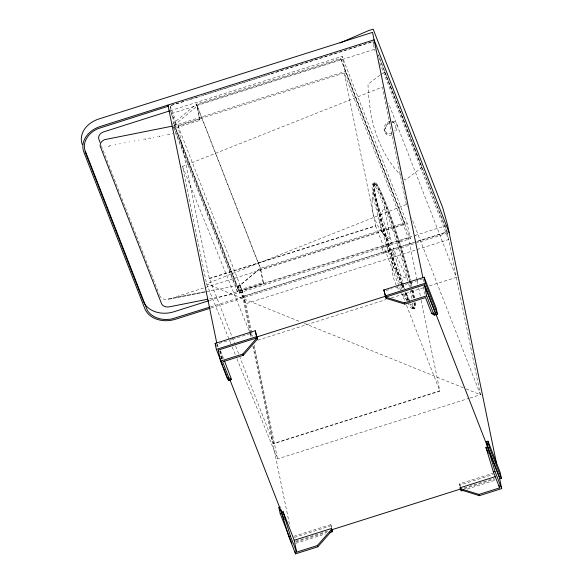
<?xml version="1.0" encoding="UTF-8"?>
<svg xmlns="http://www.w3.org/2000/svg" width="583" height="583" viewBox="0 0 583 583"><rect width="100%" height="100%" fill="white"/><g stroke="black" fill="none" stroke-linecap="round" stroke-linejoin="round"><path stroke-width="0.44" stroke-dasharray="2.92 2.19" d="M421.509 167.736L421.509 166.636M340.749 58.431L340.931 59.335L196.69 104.984L260.667 269.288L404.908 223.639L340.749 58.431L196.5 104.08L260.477 268.377L263.589 283.527L237.405 291.821L173.428 127.517L174.623 125.002L197.112 106.077L200.042 120.324L175.272 128.158L238.396 290.276L263.166 282.434L260.244 268.195L237.747 287.12L238.396 290.276M237.405 291.821L236.662 288.184L260.477 268.377L404.726 222.728M379.839 75.273L367.99 84.207L368.361 94.016L370.65 112.847A188.455 134.87 -57.8 0 0 389.524 161.323L394.341 168.013L400.878 175.549M380.531 74.748L384.547 71.716L421.866 167.554L405.309 180.045L404.041 178.762M230.81 343.598L206.586 283.826L182.494 166.461L382.259 87.1L406.351 204.473L407.342 207.009M406.351 204.473L206.586 283.826L300.114 321.699M109.932 145.779L110.865 145.553M119.442 143.914L120.382 143.688M128.96 142.055L129.586 141.873M138.477 140.19L139.097 140.007M147.987 138.324L148.614 138.149M157.505 136.458L158.124 136.284M167.015 134.593L167.642 134.418M171.096 105.348L185.831 100.684M189.293 99.591L199.699 96.297M203.161 95.197L373.054 41.429M170.054 105.836L174.383 116.964L175.957 124.638L171.628 113.517L170.054 105.836L269.754 74.289M270.621 74.012L372.923 41.633L373.914 44.17M170.309 110.704L342.09 56.332L407.225 223.602L410.33 238.753L237.981 293.3L209.428 298.897M171.628 113.517L374.505 49.307L372.923 41.633M174.324 125.156L177.385 124.186L242.798 292.185L239.737 293.154L174.324 125.156L172.743 117.482L174.383 116.964M173.632 125.79L345.202 71.49L342.09 56.332M417.049 279.84L408.479 238.104L344.203 73.035L177.953 125.651L209.304 278.382L234.359 342.717M173.428 127.517L199.612 119.231L196.5 104.08L172.685 123.88L236.662 288.184M373.878 182.945L374.825 182.647M372.661 184.002L374.075 183.55M209.304 278.382L375.554 225.767L344.203 73.035M209.37 278.689L375.62 226.08M176.445 296.638L407.225 223.602M239.737 293.154L238.163 285.481L239.802 284.963L244.131 296.084L252.381 336.282M209.472 300.515L413.216 236.035M414.943 235.488L446.746 225.424M408.479 238.104L242.229 290.72L250.799 332.456M242.492 296.609L447.008 231.881L378.192 55.166M210.609 306.855L416.043 241.843M416.911 241.566L447.248 231.968L378.331 54.984M210.973 308.006L449.136 232.632M231.67 339.495L217.065 344.116L218.363 347.446M232.522 339.219L252.279 332.966M386.055 290.574L392.089 288.665M395.536 287.572L422.267 279.119M257.803 340.18L386.114 299.575M391.317 297.928L423.396 287.776M429.467 285.852L456.343 277.348L388.518 103.169M412.196 308.363L413.617 307.911M413.806 308.524L414.753 308.225M236.953 358.749L277.559 458.923L469.162 398.284M470.029 398.007L480.436 394.72L447.008 231.881M293.766 536.316L330.845 524.583L331.64 527.433M460.074 486.426L459.542 483.854L493.043 473.25M294.437 537.388L331.29 525.728M460.337 486.703L459.987 484.998L493.291 474.46M295.69 541.199L328.615 530.778M464.039 487.92L494.1 478.403M295.858 542.008L326.895 532.184M464.206 488.729L495.127 478.942M295.661 543.356L325.657 533.86M467.187 489.071L495.368 480.152M114.997 144.744L115.93 144.606M124.514 142.879L125.44 142.74M134.024 141.02L134.957 140.875M143.542 139.155L144.169 139.031M153.059 137.289L153.679 137.165M162.57 135.424L163.196 135.3M172.087 133.558L172.714 133.441M415.504 235.27L415.876 235.189M206.346 291.653L209.727 290.99M211.104 290.72L214.478 290.064M215.863 289.787L219.237 289.132M220.622 288.862L223.996 288.199M225.373 287.929L228.755 287.266M230.132 286.996L233.513 286.333M390.173 121.373C384.722 121.905 381.275 130.935 387.127 133.449M384.248 72.037L384.911 72.642M304.326 323.405L465.263 388.577M466.109 388.919L480.436 394.72L411.62 217.998M392.119 121.628L393.787 122.605M407.32 300.434L400.514 292.469M396.979 286.829L398.757 289.846M159.589 295.37L160.121 296.463A7.419 5.808 -11.6 0 0 167.051 299.37M396.258 285.262C391.208 275.045 391.025 263.006 394.013 252.155L402.904 282.624M182.494 166.461L249.371 331.45M249.713 332.295L251.419 336.5M232.18 346.965L235.248 354.537M374.505 49.307L375.16 50.998M379.773 62.84L448.582 239.555L245.705 303.765L241.377 292.637L239.802 284.963M340.931 59.335L404.908 223.639M345.202 71.49L410.33 238.753M375.554 225.767L401.33 292.105M401.592 292.644L405.221 301.958M406.54 305.339L439.895 391.149L273.646 443.758L240.021 357.415M459.542 483.854L459.987 484.998M199.612 119.231L200.042 120.324M263.166 282.434L263.589 283.527M169.653 109.538L172.743 117.482M238.163 285.481L242.987 297.869L250.122 332.623M238.177 288.213L174.623 125.002L175.272 128.158M235.678 346.105L238.972 354.566M220.527 350.835L223.486 358.436M219.98 351.6L222.895 359.092M220.717 355.921L221.985 359.383M220.877 356.73L221.853 359.23M101.34 145.779L159.261 294.524M403.159 283.498L404.682 288.723M405.695 292.2L407.983 300.041M423.134 278.842L424.016 283.134M423.243 286.574L424.81 294.182M417.231 280.729L417.96 284.285M418.689 287.834L420.511 296.711M421.239 300.267L439.83 390.836L273.58 443.452L253.532 345.777M330.845 524.583L331.552 528.016M254.195 345.114L277.559 458.923M250.981 333.345L251.71 336.894M250.304 333.512L251.033 337.076M252.862 345.989L289.627 525.086M220.367 350.842L222.108 359.296M216.942 343.89L217.772 347.548M414.936 302.278A65.252 5.371 72.4 0 1 411.401 304.217M409.448 300.478A65.252 5.371 72.4 0 1 405.914 292.557M404.34 288.723A65.252 5.371 72.4 0 1 402.817 284.868M402.525 284.11A65.252 5.371 72.4 0 1 376.88 200.982A65.252 5.371 72.4 0 1 383.308 197.469A65.252 5.371 72.4 0 1 410.294 279.855M411.088 283.046A65.252 5.371 72.4 0 1 411.722 285.655M412.691 289.882A65.252 5.371 72.4 0 1 414.287 297.833M412.575 303.029A65.252 5.371 72.4 0 1 407.437 301.936M407.087 301.222A65.252 5.371 72.4 0 1 403.553 293.307M401.978 289.474A65.252 5.371 72.4 0 1 400.747 286.37M399.566 283.302A65.252 5.371 72.4 0 1 374.271 200.603A65.252 5.371 72.4 0 1 381.304 199.058A65.252 5.371 72.4 0 1 408.136 281.414M408.727 283.79A65.252 5.371 72.4 0 1 409.558 287.251M410.33 290.633A65.252 5.371 72.4 0 1 412.064 299.407M415.132 302.839A65.894 5.422 72.4 0 1 411.562 304.792M409.944 301.739A65.894 5.422 72.4 0 1 406.023 293.023M403.779 287.506A65.894 5.422 72.4 0 1 402.897 285.262M402.598 284.489A65.894 5.422 72.4 0 1 376.705 200.545A65.894 5.422 72.4 0 1 383.199 196.996A65.894 5.422 72.4 0 1 410.447 280.197M410.651 281.013A65.894 5.422 72.4 0 1 411.89 286.056M412.866 290.319A65.894 5.422 72.4 0 1 414.375 297.767M414.192 303.138A65.894 5.422 72.4 0 1 409.842 303.677M408.289 300.566A65.894 5.422 72.4 0 1 405.076 293.322M402.831 287.805A65.894 5.422 72.4 0 1 401.949 285.561M401.658 284.788A65.894 5.422 72.4 0 1 375.765 200.844A65.894 5.422 72.4 0 1 382.251 197.294A65.894 5.422 72.4 0 1 409.499 280.496M409.711 281.312A65.894 5.422 72.4 0 1 410.942 286.355M411.715 289.693A65.894 5.422 72.4 0 1 413.558 298.788M413.996 302.577A65.252 5.371 72.4 0 1 410.454 304.515M408.144 300.026A65.252 5.371 72.4 0 1 404.966 292.863M402.744 287.39A65.252 5.371 72.4 0 1 402.168 285.925M401.876 285.167A65.252 5.371 72.4 0 1 375.62 199.809A65.252 5.371 72.4 0 1 383.825 201.288A65.252 5.371 72.4 0 1 410.979 286.807M411.751 290.181A65.252 5.371 72.4 0 1 413.485 298.955M392.235 121.242A7.696 5.509 -57.8 0 1 397.096 125.112A7.696 5.509 -57.8 0 1 394.225 133.084M392.053 134.724A7.696 5.509 -57.8 0 1 384.86 131.605A7.696 5.509 -57.8 0 1 389.91 121.993M392.119 122.124A6.362 4.555 -57.8 0 1 394.144 130.709M391.965 132.909A6.362 4.555 -57.8 0 1 385.465 131.037A6.362 4.555 -57.8 0 1 389.568 122.765M391.193 256.061C390.457 266.212 397.322 275.395 406.934 278.339L394.742 251.827L393.693 247.76L392.446 250.632L391.193 256.061M372.173 200.202C370.919 215.375 377.893 230.555 390.063 239.679L373.725 193.046L373.572 191.26L372.173 200.202M379.832 219.966C379.373 229.104 384.212 238.483 392.221 243.06L390.785 239.38L384.19 207.256L381.195 213.815L379.832 219.966M381.931 247.586L383.374 252.585L389.101 251.761L387.571 246.981L391.025 243.526L381.931 247.586"/><path stroke-width="0.87" d="M340.049 42.945L368.594 30.6L373.178 29.15L442.73 207.767L447.606 225.155L496.694 464.301M220.549 361.103L242.849 354.049L256.943 337.849L218.29 350.077L220.549 361.103L227.246 378.294L229.95 380.029M223.231 367.05L228.47 380.495L231.546 379.518L228.842 377.791L222.626 361.832L243.33 355.28L257.424 339.08L255.274 330.736L215.134 343.438L216.359 349.406L222.575 365.366M317.327 545.571L331.589 529.313L331.428 528.504L294.218 540.281L296.645 552.116L317.327 545.571L317.808 546.803L295.53 553.85L288.833 536.644L281.655 512.996L284.234 519.628M317.808 546.803L332.07 530.545M108.832 146.42L109.342 146.056M168.494 106.172L98.002 128.646A23.313 18.248 -11.6 0 0 84.659 149.401L147.273 310.2A23.313 18.248 -11.6 0 0 172.08 318.886L209.749 307.132M169.442 110.974L102.936 132.108A7.419 5.808 -11.6 0 0 98.695 138.71L100.021 142.398M208.605 300.792L173.931 311.767A24.85 19.443 -11.6 0 1 143.221 301.017M210.106 308.276L175.461 319.244A24.85 19.443 -11.6 0 1 144.759 308.494L83.879 152.156A24.85 19.443 -11.6 0 1 100.4 126.46L374.075 39.848L449.136 232.632M383.884 289.977L424.169 277.231L436.23 308.203L437.454 314.171L434.379 315.141L431.726 313.545L425.503 297.563L404.821 304.107L386.033 298.321L383.884 289.977L386.033 298.321M216.359 349.406L256.498 336.704L255.274 330.736M385.108 295.945L425.393 283.192L424.169 277.231M256.148 337.178L386.077 296.055M424.358 284.803L385.552 297.09L404.34 302.883L426.618 295.829L424.358 284.803L435.975 314.638L433.322 313.035L426.618 295.829M227.246 378.294L228.842 377.791M431.726 313.545L433.322 313.035M495.455 476.588L460.118 487.774L460.286 488.583L478.905 494.435L499.609 487.884L493.393 471.924L486.164 448.145L485.996 447.329L487.592 446.826L486.535 441.674L488.022 441.207L500.127 472.296L501.351 478.257L499.638 478.796M288.971 536.068L280.168 513.463L278.944 507.501L280.43 507.028M294.218 540.281L283.083 511.677L281.487 512.18L280.955 509.608M486.164 448.145L489.246 447.168L488.022 441.207M280.168 513.463L283.251 512.493L283.083 511.677M288.833 536.644L290.429 536.134L296.645 552.116M493.393 471.924L494.989 471.414L501.686 488.605L479.386 495.667L460.767 489.815M331.217 529.954L461.146 488.831M329.942 532.505L332.514 531.689L331.989 529.138M463.776 490.15L461.211 490.959L460.286 488.583M171.956 126.205L104.495 139.68A7.419 5.808 -11.6 0 0 100.247 146.282L161.68 304.042A7.419 5.808 -11.6 0 0 169.566 306.804L207.643 299.247M168.29 299.108L171.664 298.452M173.049 298.183L176.423 297.519M177.8 297.25L181.182 296.587M182.559 296.317L185.941 295.654M187.318 295.384L190.692 294.721M192.077 294.451L195.451 293.788M196.835 293.519L200.209 292.855M201.587 292.586L204.968 291.923M168.822 134.403L169.296 134.571M159.312 136.269L159.786 136.437M149.795 138.135L150.268 138.302M145.036 139.067L145.51 139.235M425.393 283.192L437.454 314.171M489.246 447.168L501.351 478.257M486.535 441.674L487.833 445.004M424.832 285.648L487.731 447.176M488.241 448.487L499.252 476.77M485.996 447.329L488.299 453.246M404.34 302.883L404.821 304.107M478.905 494.435L479.386 495.667M460.118 487.774L460.599 489.006M331.428 528.504L331.902 529.736M331.589 529.313L332.514 531.689M256.498 336.704L257.424 339.08M242.849 354.049L243.33 355.28M224.47 360.972L231.546 379.518M229.891 379.679L281.582 512.421M218.29 350.077L218.938 351.746M215.134 343.438L216.118 345.959M278.944 507.501L280.248 510.846M289.627 537.745L291.908 543.604M84.98 151.442L142.893 300.172M494.989 471.414L487.76 447.635L499.42 477.586L501.686 488.605M283.251 512.493L290.429 536.134M499.092 485.348L499.609 487.884M434.211 314.332L434.379 315.141M422.908 277.756L372.537 32.371L98.862 118.983A24.85 19.443 -11.6 0 0 82.349 144.679M295.013 551.307L295.53 553.85M227.946 377.937L228.47 380.495M167.919 105.093L216.752 343.001"/></g></svg>
